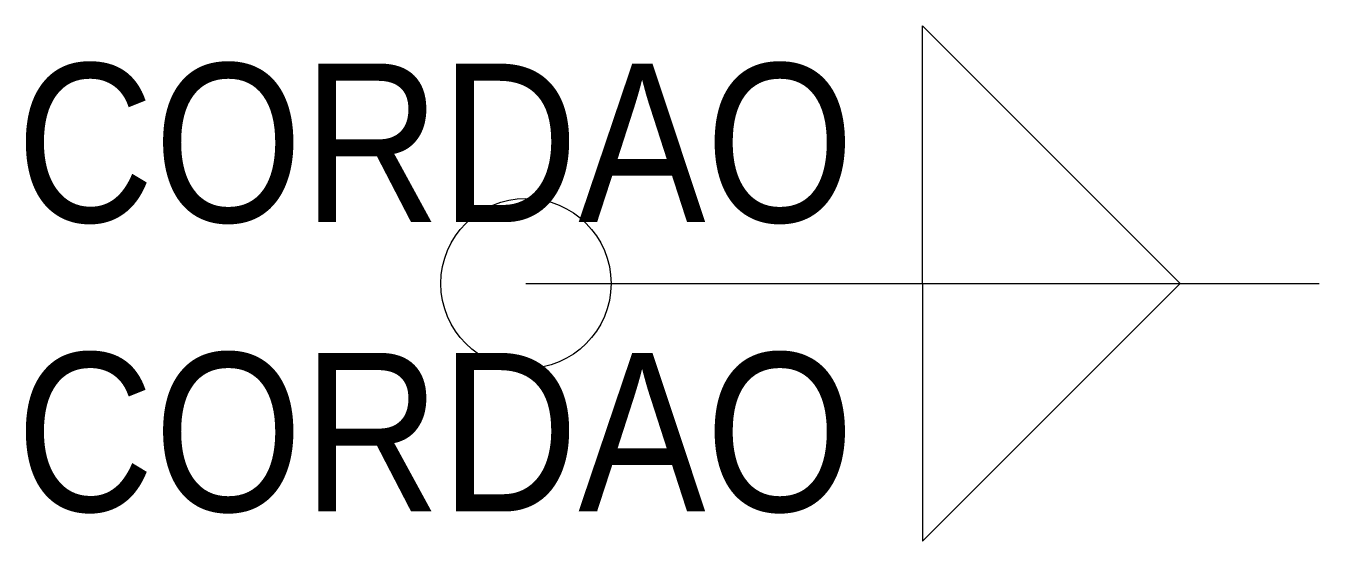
# Model space of a CAD drawing. Extents: x -6.9 to 9.4, y -3.2 to 3.2.
import ezdxf
from ezdxf.enums import TextEntityAlignment as Align

# ---------------------------------------------------------------- set-up
doc = ezdxf.new("R2010")
doc.units = 0
doc.header["$LTSCALE"] = 7
doc.header["$MEASUREMENT"] = 0
doc.layers.add('EME-SOLDAS', color=11, linetype='CONTINUOUS')
doc.styles.add('REGUA', font='IC-Romans.shx', dxfattribs={"width": 0.9})

msp = doc.modelspace()

# ---------------------------------------------------------------- linework, layer by layer
at = {"layer": 'EME-SOLDAS', "color": 1, "linetype": 'Continuous'}
for p, q in [((4.412, 0), (4.412, 3.25)), ((7.662, 0), (4.412, 3.25)), ((-0.588, 0), (9.412, 0)), ((4.412, 0), (4.412, -3.25)), ((7.662, 0), (4.412, -3.25))]:
    msp.add_line(p, q, dxfattribs=at)
at = {"layer": 'EME-SOLDAS', "color": 1}
msp.add_circle((-0.588, 0), 1.073, dxfattribs=at)

# ---------------------------------------------------------------- texts
at = {"layer": 'EME-SOLDAS', "color": 2, "style": 'REGUA', "width": 0.9}
for p in [(3.549, 0.174), (3.549, -3.475)]:
    msp.add_attdef('CORDAO', text='CORDAO', height=2, dxfattribs=at).set_placement(p, align=Align.BOTTOM_RIGHT)

doc.saveas('drawing.dxf')
